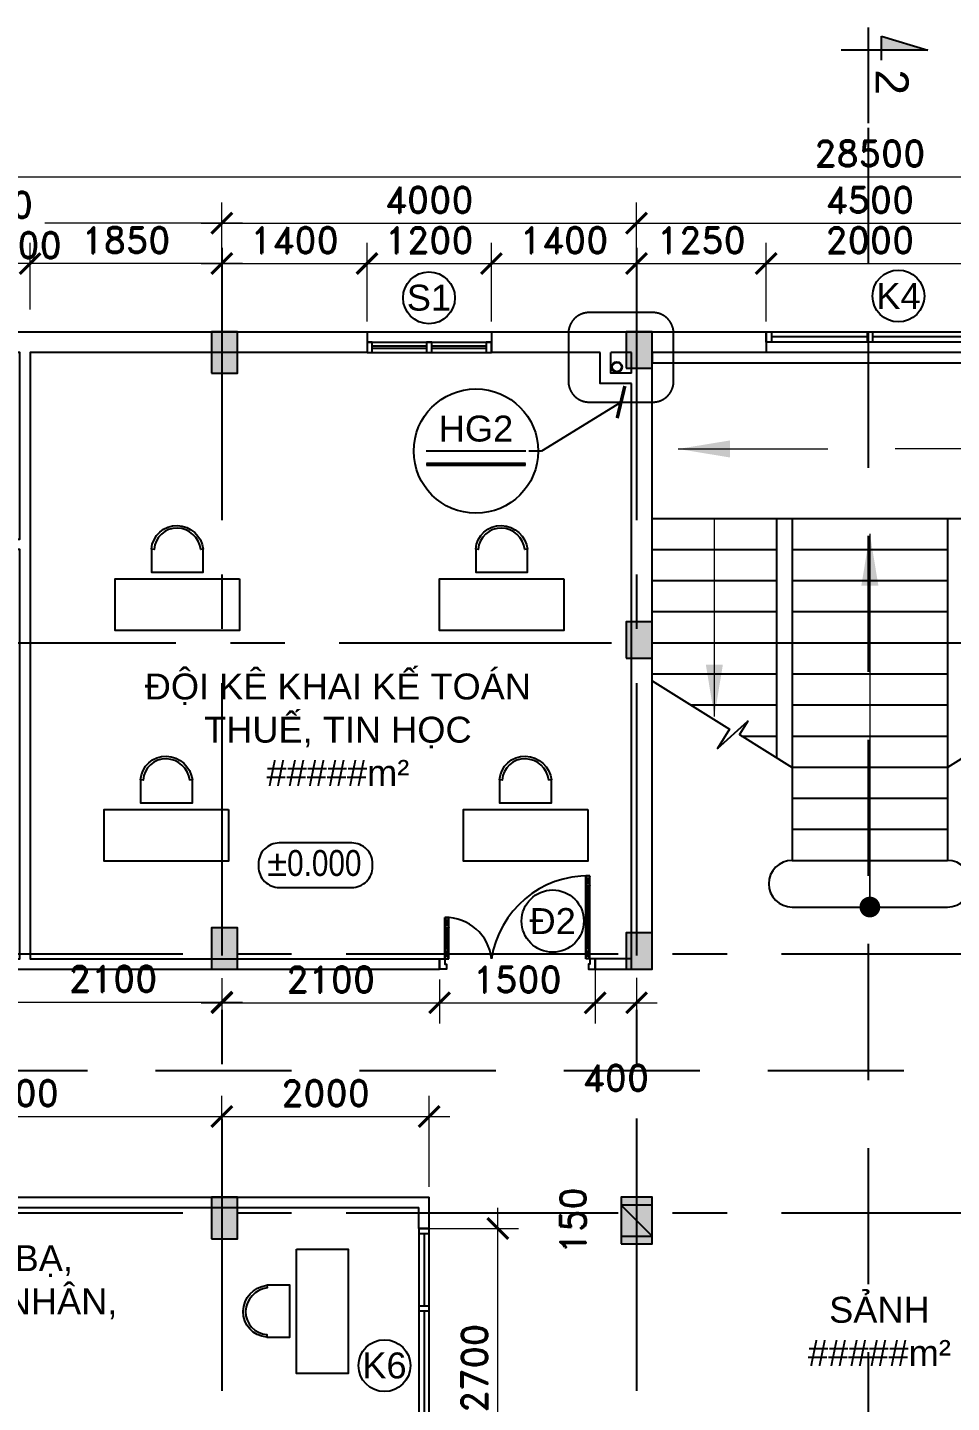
# Model space of a CAD drawing. Header units: inches. Extents: x 452443 to 881249, y 975131 to 1198310.
# Drawn here: x 566677 to 575590, y 1087607 to 1100872 of the extents above; entities that cross this region are included whole.
import ezdxf
from ezdxf.enums import TextEntityAlignment as Align

# ---------------------------------------------------------------- set-up
doc = ezdxf.new("R2010")
doc.units = ezdxf.units.IN
doc.header["$LTSCALE"] = 3.5
doc.header["$MEASUREMENT"] = 0
doc.linetypes.add('CENTER', pattern=[2, 1.25, -0.25, 0.25, -0.25])
doc.linetypes.add('HIDDEN', pattern=[0.375, 0.25, -0.125])
for name, color, linetype in [('cot', 1, 'Continuous'), ('CUA', 4, 'Continuous'), ('DOOR-84', 84, 'Continuous'), ('hatch', 4, 'Continuous'), ('hatch vl', 4, 'Continuous'), ('HATCH47', 47, 'Continuous'), ('kich thuoc', 3, 'Continuous'), ('Mui ten', 9, 'Continuous'), ('Net thay', 140, 'Continuous'), ('Netcat', 5, 'Continuous'), ('Netthay_126', 126, 'Continuous'), ('phong', 2, 'Continuous'), ('TEXT2', 7, 'Continuous'), ('thuocdo', 3, 'Continuous'), ('Truc', 252, 'Continuous')]:
    doc.layers.add(name, color=color, linetype=linetype)
doc.styles.add('chu 1', font='VHELVEN0.TTF')
doc.styles.add('CHUGHICHU', font='VTIMESN0.TTF')
doc.styles.add('romand', font='romand.shx')
doc.styles.add('THONG', font='VHELVCN0.TTF', dxfattribs={"height": 250})
doc.styles.add('VNI-HELVE', font='VHELVEN0.TTF')
doc.dimstyles.new('50', dxfattribs={"dimscale": 75, "dimtxt": 2.5, "dimasz": 30, "dimexe": 2, "dimexo": 0, "dimgap": 1, "dimtad": 1, "dimdec": 0, "dimdsep": 46, "dimtxsty": 'CHUGHICHU', "dimblk": 'ARCHTICK', "dimcen": 1.5, "dimdle": 2, "dimclrd": 256, "dimclre": 256, "dimclrt": 7, "dimadec": 0, "dimazin": 0, "dimtfac": 1, "dimtdec": 0, "dimtofl": 0, "dimtmove": 2, "dimatfit": 3, "dimldrblk": 'ARCHTICK', "dimfxl": 1, "dimtolj": 1, "dimtzin": 0, "dimlwd": -1, "dimlwe": -1, "dimarcsym": 0})
doc.dimstyles.new('TL100', dxfattribs={"dimscale": 100, "dimtxt": 2.5, "dimasz": 2, "dimexe": 2, "dimexo": 1, "dimgap": 1, "dimtad": 1, "dimdec": 0, "dimzin": 0, "dimdsep": 46, "dimtxsty": 'romand', "dimblk": 'ARCHTICK', "dimcen": 2, "dimdle": 2, "dimclrd": 256, "dimclre": 256, "dimclrt": 7, "dimadec": 0, "dimazin": 0, "dimtfac": 0.004, "dimtdec": 0, "dimtmove": 2, "dimatfit": 3, "dimfxl": 1, "dimtolj": 1, "dimtzin": 0, "dimlwd": 20, "dimlwe": 20, "dimarcsym": 1})

# ---------------------------------------------------------------- blocks, each defined once
blk = doc.blocks.new('CS-1200')
for p, q in [((0, 100), (1200, 100)), ((0, 0), (1200, 0)), ((575, 60), (50, 60)), ((575, 40), (50, 40)), ((1150, 60), (625, 60)), ((1150, 40), (625, 40))]:
    blk.add_line(p, q)
at = {"ltscale": 5}
for points in [[(0, 0), (50, 0), (50, 100), (0, 100)], [(575, 0), (625, 0), (625, 100), (575, 100)], [(1150, 0), (1200, 0), (1200, 100), (1150, 100)]]:
    blk.add_lwpolyline(points, close=True, dxfattribs=at)
blk = doc.blocks.new('banhoc')
blk.add_lwpolyline([(-600, -500), (-600, 0), (600, 0), (600, -500)], close=True)
blk.add_lwpolyline([(250, -786), (250, -564), (-250, -564), (-250, -786)])
blk.add_lwpolyline([(1, -989, 0.400527), (225, -784), (250, -786, -0.400825), (0, -1014, -0.365678), (-250, -786), (-225, -783, 0.365407)], format="xyb", close=True)
blk = doc.blocks.new('CUAD1500')
for p, q in [((1410, 100), (1410, 900)), ((1450, 900), (1410, 900)), ((1450, 900), (1410, 800)), ((1410, 900), (1450, 800)), ((1450, 800), (1410, 800)), ((1420, 200), (1420, 800)), ((1440, 200), (1440, 800)), ((1450, 100), (1450, 900)), ((50, 500), (90, 400)), ((90, 500), (50, 400)), ((50, 100), (50, 500)), ((50, 500), (90, 500)), ((50, 400), (90, 400)), ((60, 200), (60, 400)), ((80, 200), (80, 400)), ((90, 100), (90, 500)), ((50, 200), (90, 200)), ((50, 100), (90, 200)), ((90, 100), (50, 200)), ((1450, 200), (1410, 200)), ((1450, 100), (1410, 200)), ((1410, 100), (1450, 200)), ((50, 100), (90, 100)), ((1450, 100), (1410, 100))]:
    blk.add_line(p, q)
for points in [[(0, 100), (50, 100), (50, 50), (65, 50), (65, 0), (0, 0)], [(1500, 100), (1450, 100), (1450, 50), (1435, 50), (1435, 0), (1500, 0)]]:
    blk.add_lwpolyline(points, close=True)
at = {"layer": 'hatch'}
for centre, radius, start, end in [((1430, -40), 940, 88.7553, 171.4465), ((57, 55), 445, 5.8369, 90.896)]:
    blk.add_arc(centre, radius, start, end, dxfattribs=at)
blk = doc.blocks.new('dc')
at = {"layer": 'Netcat'}
blk.add_hatch(color=256, dxfattribs=at).paths.add_polyline_path([(828, 672), (828, 147), (989, 147)])
for p, q in [((828, 672), (828, -310)), ((989, 147), (828, 672)), ((0, 0), (1087, 0)), ((717, 147), (989, 147))]:
    blk.add_line(p, q, dxfattribs=at)
at = {"style": 'VNI-HELVE', "flags": 4}
blk.add_attdef('E', text='', height=375, dxfattribs=at).set_placement((482, 272), align=Align.MIDDLE_CENTER)
blk = doc.blocks.new('_ArchTick')
at = {"color": 0, "linetype": 'ByBlock', "const_width": 0.15}
blk.add_lwpolyline([(-0.5, -0.5), (0.5, 0.5)], dxfattribs=at)
blk = doc.blocks.new('*D1838')
at = {"layer": 'DEFPOINTS', "color": 0}
for p in [(568552, 1098984), (564552, 1098050), (568552, 1098050)]:
    blk.add_point(p, dxfattribs=at)
at = {"layer": 'thuocdo', "lineweight": 20}
for p, q in [((564552, 1098150), (564552, 1099184)), ((568552, 1098150), (568552, 1099184)), ((564352, 1098984), (565762, 1098984)), ((568752, 1098984), (566843, 1098984))]:
    blk.add_line(p, q, dxfattribs=at)
at = {"layer": 'thuocdo', "lineweight": 20, "xscale": 200, "yscale": 200, "zscale": 200, "rotation": 180}
blk.add_blockref('_ArchTick', (564552, 1098984), dxfattribs=at)
at = {"layer": 'thuocdo', "lineweight": 20, "xscale": 200, "yscale": 200, "zscale": 200}
blk.add_blockref('_ArchTick', (568552, 1098984), dxfattribs=at)
at = {"layer": 'thuocdo', "color": 7, "insert": (566302, 1099162), "char_height": 250, "attachment_point": 5, "style": 'romand'}
blk.add_mtext('\\A1;4000', dxfattribs=at)
blk = doc.blocks.new('*D1839')
at = {"layer": 'DEFPOINTS', "color": 0}
for p in [(572552, 1098984), (568552, 1097845), (572552, 1097845)]:
    blk.add_point(p, dxfattribs=at)
at = {"layer": 'thuocdo', "lineweight": 20}
for p, q in [((568552, 1097945), (568552, 1099184)), ((572552, 1097945), (572552, 1099184)), ((568352, 1098984), (572752, 1098984))]:
    blk.add_line(p, q, dxfattribs=at)
at = {"layer": 'thuocdo', "lineweight": 20, "xscale": 200, "yscale": 200, "zscale": 200, "rotation": 180}
blk.add_blockref('_ArchTick', (568552, 1098984), dxfattribs=at)
at = {"layer": 'thuocdo', "lineweight": 20, "xscale": 200, "yscale": 200, "zscale": 200}
blk.add_blockref('_ArchTick', (572552, 1098984), dxfattribs=at)
at = {"layer": 'thuocdo', "color": 7, "insert": (570552, 1099209), "char_height": 250, "attachment_point": 5, "style": 'romand'}
blk.add_mtext('\\A1;4000', dxfattribs=at)
blk = doc.blocks.new('*D1840')
at = {"layer": 'DEFPOINTS', "color": 0}
for p in [(577052, 1098984), (572552, 1097845), (577052, 1097845)]:
    blk.add_point(p, dxfattribs=at)
at = {"layer": 'thuocdo', "lineweight": 20}
for p, q in [((572552, 1097945), (572552, 1099184)), ((577052, 1097945), (577052, 1099184)), ((572352, 1098984), (577252, 1098984))]:
    blk.add_line(p, q, dxfattribs=at)
at = {"layer": 'thuocdo', "lineweight": 20, "xscale": 200, "yscale": 200, "zscale": 200, "rotation": 180}
blk.add_blockref('_ArchTick', (572552, 1098984), dxfattribs=at)
at = {"layer": 'thuocdo', "lineweight": 20, "xscale": 200, "yscale": 200, "zscale": 200}
blk.add_blockref('_ArchTick', (577052, 1098984), dxfattribs=at)
at = {"layer": 'thuocdo', "color": 7, "insert": (574802, 1099209), "char_height": 250, "attachment_point": 5, "style": 'romand'}
blk.add_mtext('\\A1;4500', dxfattribs=at)
blk = doc.blocks.new('*D1844')
at = {"layer": 'DEFPOINTS', "color": 0}
for p in [(589052, 1099432), (560552, 1098284), (589052, 1098284)]:
    blk.add_point(p, dxfattribs=at)
at = {"layer": 'thuocdo', "lineweight": 20}
for p, q in [((560552, 1098384), (560552, 1099632)), ((589052, 1098384), (589052, 1099632)), ((560352, 1099432), (589252, 1099432))]:
    blk.add_line(p, q, dxfattribs=at)
at = {"layer": 'thuocdo', "lineweight": 20, "xscale": 200, "yscale": 200, "zscale": 200, "rotation": 180}
blk.add_blockref('_ArchTick', (560552, 1099432), dxfattribs=at)
at = {"layer": 'thuocdo', "lineweight": 20, "xscale": 200, "yscale": 200, "zscale": 200}
blk.add_blockref('_ArchTick', (589052, 1099432), dxfattribs=at)
at = {"layer": 'thuocdo', "color": 7, "insert": (574802, 1099657), "char_height": 250, "attachment_point": 5, "style": 'romand'}
blk.add_mtext('\\A1;28500', dxfattribs=at)
blk = doc.blocks.new('*D1949')
at = {"layer": 'DEFPOINTS', "color": 0}
for p in [(569952, 1098595), (568552, 1098007), (569952, 1097936)]:
    blk.add_point(p, dxfattribs=at)
at = {"layer": 'thuocdo', "lineweight": 20}
for p, q in [((568552, 1098107), (568552, 1098795)), ((569952, 1098036), (569952, 1098795)), ((568352, 1098595), (570152, 1098595))]:
    blk.add_line(p, q, dxfattribs=at)
at = {"layer": 'thuocdo', "lineweight": 20, "xscale": 200, "yscale": 200, "zscale": 200, "rotation": 180}
blk.add_blockref('_ArchTick', (568552, 1098595), dxfattribs=at)
at = {"layer": 'thuocdo', "lineweight": 20, "xscale": 200, "yscale": 200, "zscale": 200}
blk.add_blockref('_ArchTick', (569952, 1098595), dxfattribs=at)
at = {"layer": 'thuocdo', "color": 7, "insert": (569252, 1098820), "char_height": 250, "attachment_point": 5, "style": 'romand'}
blk.add_mtext('\\A1;1400', dxfattribs=at)
blk = doc.blocks.new('*D1950')
at = {"layer": 'DEFPOINTS', "color": 0}
for p in [(571152, 1098595), (569952, 1097936), (571152, 1097936)]:
    blk.add_point(p, dxfattribs=at)
at = {"layer": 'thuocdo', "lineweight": 20}
for p, q in [((569952, 1098036), (569952, 1098795)), ((571152, 1098036), (571152, 1098795)), ((569752, 1098595), (571352, 1098595))]:
    blk.add_line(p, q, dxfattribs=at)
at = {"layer": 'thuocdo', "lineweight": 20, "xscale": 200, "yscale": 200, "zscale": 200, "rotation": 180}
blk.add_blockref('_ArchTick', (569952, 1098595), dxfattribs=at)
at = {"layer": 'thuocdo', "lineweight": 20, "xscale": 200, "yscale": 200, "zscale": 200}
blk.add_blockref('_ArchTick', (571152, 1098595), dxfattribs=at)
at = {"layer": 'thuocdo', "color": 7, "insert": (570552, 1098820), "char_height": 250, "attachment_point": 5, "style": 'romand'}
blk.add_mtext('\\A1;1200', dxfattribs=at)
blk = doc.blocks.new('*D1951')
at = {"layer": 'DEFPOINTS', "color": 0}
for p in [(572552, 1098595), (572552, 1098000), (571152, 1097936)]:
    blk.add_point(p, dxfattribs=at)
at = {"layer": 'thuocdo', "lineweight": 20}
for p, q in [((571152, 1098036), (571152, 1098795)), ((572552, 1098100), (572552, 1098795)), ((570952, 1098595), (572752, 1098595))]:
    blk.add_line(p, q, dxfattribs=at)
at = {"layer": 'thuocdo', "lineweight": 20, "xscale": 200, "yscale": 200, "zscale": 200, "rotation": 180}
blk.add_blockref('_ArchTick', (571152, 1098595), dxfattribs=at)
at = {"layer": 'thuocdo', "lineweight": 20, "xscale": 200, "yscale": 200, "zscale": 200}
blk.add_blockref('_ArchTick', (572552, 1098595), dxfattribs=at)
at = {"layer": 'thuocdo', "color": 7, "insert": (571852, 1098820), "char_height": 250, "attachment_point": 5, "style": 'romand'}
blk.add_mtext('\\A1;1400', dxfattribs=at)
blk = doc.blocks.new('*D1952')
at = {"layer": 'DEFPOINTS', "color": 0}
for p in [(573802, 1098595), (572552, 1098000), (573802, 1097936)]:
    blk.add_point(p, dxfattribs=at)
at = {"layer": 'thuocdo', "lineweight": 20}
for p, q in [((572552, 1098100), (572552, 1098795)), ((573802, 1098036), (573802, 1098795)), ((572352, 1098595), (574002, 1098595))]:
    blk.add_line(p, q, dxfattribs=at)
at = {"layer": 'thuocdo', "lineweight": 20, "xscale": 200, "yscale": 200, "zscale": 200, "rotation": 180}
blk.add_blockref('_ArchTick', (572552, 1098595), dxfattribs=at)
at = {"layer": 'thuocdo', "lineweight": 20, "xscale": 200, "yscale": 200, "zscale": 200}
blk.add_blockref('_ArchTick', (573802, 1098595), dxfattribs=at)
at = {"layer": 'thuocdo', "color": 7, "insert": (573177, 1098820), "char_height": 250, "attachment_point": 5, "style": 'romand'}
blk.add_mtext('\\A1;1250', dxfattribs=at)
blk = doc.blocks.new('*D1953')
at = {"layer": 'DEFPOINTS', "color": 0}
for p in [(575802, 1098595), (573802, 1097936), (575802, 1097936)]:
    blk.add_point(p, dxfattribs=at)
at = {"layer": 'thuocdo', "lineweight": 20}
for p, q in [((573802, 1098036), (573802, 1098795)), ((575802, 1098036), (575802, 1098795)), ((573602, 1098595), (576002, 1098595))]:
    blk.add_line(p, q, dxfattribs=at)
at = {"layer": 'thuocdo', "lineweight": 20, "xscale": 200, "yscale": 200, "zscale": 200, "rotation": 180}
blk.add_blockref('_ArchTick', (573802, 1098595), dxfattribs=at)
at = {"layer": 'thuocdo', "lineweight": 20, "xscale": 200, "yscale": 200, "zscale": 200}
blk.add_blockref('_ArchTick', (575802, 1098595), dxfattribs=at)
at = {"layer": 'thuocdo', "color": 7, "insert": (574802, 1098820), "char_height": 250, "attachment_point": 5, "style": 'romand'}
blk.add_mtext('\\A1;2000', dxfattribs=at)
blk = doc.blocks.new('*D1979')
at = {"layer": 'DEFPOINTS', "color": 0}
for p in [(568552, 1091799), (570652, 1091786), (570652, 1091463)]:
    blk.add_point(p, dxfattribs=at)
at = {"layer": 'thuocdo', "lineweight": 20}
for p, q in [((568552, 1091699), (568552, 1091263)), ((570652, 1091686), (570652, 1091263)), ((568352, 1091463), (570852, 1091463))]:
    blk.add_line(p, q, dxfattribs=at)
at = {"layer": 'thuocdo', "lineweight": 20, "xscale": 200, "yscale": 200, "zscale": 200, "rotation": 180}
blk.add_blockref('_ArchTick', (568552, 1091463), dxfattribs=at)
at = {"layer": 'thuocdo', "lineweight": 20, "xscale": 200, "yscale": 200, "zscale": 200}
blk.add_blockref('_ArchTick', (570652, 1091463), dxfattribs=at)
at = {"layer": 'thuocdo', "color": 7, "insert": (569602, 1091688), "char_height": 250, "attachment_point": 5, "style": 'romand'}
blk.add_mtext('\\A1;2100', dxfattribs=at)
blk = doc.blocks.new('*D1980')
at = {"layer": 'DEFPOINTS', "color": 0}
for p in [(572152, 1091922), (570652, 1091786), (572152, 1091463)]:
    blk.add_point(p, dxfattribs=at)
at = {"layer": 'thuocdo', "lineweight": 20}
for p, q in [((572152, 1091822), (572152, 1091263)), ((570652, 1091686), (570652, 1091263)), ((570452, 1091463), (572352, 1091463))]:
    blk.add_line(p, q, dxfattribs=at)
at = {"layer": 'thuocdo', "lineweight": 20, "xscale": 200, "yscale": 200, "zscale": 200, "rotation": 180}
blk.add_blockref('_ArchTick', (570652, 1091463), dxfattribs=at)
at = {"layer": 'thuocdo', "lineweight": 20, "xscale": 200, "yscale": 200, "zscale": 200}
blk.add_blockref('_ArchTick', (572152, 1091463), dxfattribs=at)
at = {"layer": 'thuocdo', "color": 7, "insert": (571402, 1091688), "char_height": 250, "attachment_point": 5, "style": 'romand'}
blk.add_mtext('\\A1;1500', dxfattribs=at)
blk = doc.blocks.new('*D1981')
at = {"layer": 'DEFPOINTS', "color": 0}
for p in [(572152, 1091922), (572552, 1091805), (572552, 1091463)]:
    blk.add_point(p, dxfattribs=at)
at = {"layer": 'thuocdo', "lineweight": 20}
for p, q in [((572152, 1091822), (572152, 1091263)), ((572552, 1091705), (572552, 1091263)), ((571952, 1091463), (572752, 1091463))]:
    blk.add_line(p, q, dxfattribs=at)
at = {"layer": 'thuocdo', "lineweight": 20, "xscale": 200, "yscale": 200, "zscale": 200, "rotation": 180}
blk.add_blockref('_ArchTick', (572152, 1091463), dxfattribs=at)
at = {"layer": 'thuocdo', "lineweight": 20, "xscale": 200, "yscale": 200, "zscale": 200}
blk.add_blockref('_ArchTick', (572552, 1091463), dxfattribs=at)
at = {"layer": 'thuocdo', "color": 7, "insert": (572352, 1090738), "char_height": 250, "attachment_point": 5, "style": 'romand'}
blk.add_mtext('\\A1;400', dxfattribs=at)
blk = doc.blocks.new('*D2203')
at = {"layer": 'DEFPOINTS', "color": 0}
for p in [(566452, 1091786), (568552, 1091693), (568552, 1091470)]:
    blk.add_point(p, dxfattribs=at)
at = {"layer": 'thuocdo', "linetype": 'Continuous', "lineweight": 20}
for p, q in [((566452, 1091686), (566452, 1091270)), ((568552, 1091593), (568552, 1091270)), ((566252, 1091470), (568752, 1091470))]:
    blk.add_line(p, q, dxfattribs=at)
at = {"layer": 'thuocdo', "lineweight": 20, "xscale": 200, "yscale": 200, "zscale": 200, "rotation": 180}
blk.add_blockref('_ArchTick', (566452, 1091470), dxfattribs=at)
at = {"layer": 'thuocdo', "lineweight": 20, "xscale": 200, "yscale": 200, "zscale": 200}
blk.add_blockref('_ArchTick', (568552, 1091470), dxfattribs=at)
at = {"layer": 'thuocdo', "color": 7, "insert": (567502, 1091695), "char_height": 250, "attachment_point": 5, "style": 'romand'}
blk.add_mtext('\\A1;2100', dxfattribs=at)
blk = doc.blocks.new('*D2401')
at = {"layer": 'DEFPOINTS', "color": 0}
for p in [(566702, 1098595), (566702, 1098050), (568552, 1098050)]:
    blk.add_point(p, dxfattribs=at)
at = {"layer": 'thuocdo', "lineweight": 20}
for p, q in [((566702, 1098150), (566702, 1098795)), ((568552, 1098150), (568552, 1098795)), ((568752, 1098595), (566502, 1098595))]:
    blk.add_line(p, q, dxfattribs=at)
at = {"layer": 'thuocdo', "lineweight": 20, "xscale": 200, "yscale": 200, "zscale": 200, "rotation": 180}
blk.add_blockref('_ArchTick', (566702, 1098595), dxfattribs=at)
at = {"layer": 'thuocdo', "lineweight": 20, "xscale": 200, "yscale": 200, "zscale": 200}
blk.add_blockref('_ArchTick', (568552, 1098595), dxfattribs=at)
at = {"layer": 'thuocdo', "color": 7, "insert": (567627, 1098820), "char_height": 250, "attachment_point": 5, "style": 'romand'}
blk.add_mtext('\\A1;1850', dxfattribs=at)
blk = doc.blocks.new('*D2428')
at = {"layer": 'DEFPOINTS', "color": 0}
for p in [(570452, 1089286), (571214, 1089286), (570452, 1086586)]:
    blk.add_point(p, dxfattribs=at)
at = {"layer": 'thuocdo', "linetype": 'Continuous', "lineweight": 20}
for p, q in [((571214, 1086386), (571214, 1089486)), ((570552, 1089286), (571414, 1089286)), ((570552, 1086586), (571414, 1086586))]:
    blk.add_line(p, q, dxfattribs=at)
at = {"layer": 'thuocdo', "lineweight": 20, "xscale": 200, "yscale": 200, "zscale": 200}
for p, rotation in [((571214, 1089286), 90), ((571214, 1086586), 270)]:
    blk.add_blockref('_ArchTick', p, dxfattribs=dict(at, rotation=rotation))
at = {"layer": 'thuocdo', "color": 7, "insert": (570989, 1087936), "char_height": 250, "attachment_point": 5, "rotation": 90, "style": 'romand'}
blk.add_mtext('\\A1;2700', dxfattribs=at)
blk = doc.blocks.new('*D2429')
at = {"layer": 'DEFPOINTS', "color": 0}
for p in [(570452, 1089436), (571214, 1089436), (570452, 1089286)]:
    blk.add_point(p, dxfattribs=at)
at = {"layer": 'thuocdo', "linetype": 'Continuous', "lineweight": 20}
for p, q in [((570552, 1089436), (571414, 1089436)), ((571214, 1089286), (571214, 1089436)), ((570552, 1089286), (571414, 1089286))]:
    blk.add_line(p, q, dxfattribs=at)
at = {"layer": 'thuocdo', "color": 7, "insert": (571939, 1089361), "char_height": 250, "attachment_point": 5, "rotation": 90, "style": 'romand'}
blk.add_mtext('\\A1;150', dxfattribs=at)
blk = doc.blocks.new('*D2552')
at = {"layer": 'DEFPOINTS', "color": 0}
for p in [(568552, 1090366), (564552, 1089649), (568552, 1089586)]:
    blk.add_point(p, dxfattribs=at)
at = {"layer": 'thuocdo', "linetype": 'Continuous', "lineweight": 20}
for p, q in [((564552, 1089749), (564552, 1090566)), ((568552, 1089686), (568552, 1090566)), ((564352, 1090366), (568752, 1090366))]:
    blk.add_line(p, q, dxfattribs=at)
at = {"layer": 'thuocdo', "lineweight": 20, "xscale": 200, "yscale": 200, "zscale": 200, "rotation": 180}
blk.add_blockref('_ArchTick', (564552, 1090366), dxfattribs=at)
at = {"layer": 'thuocdo', "lineweight": 20, "xscale": 200, "yscale": 200, "zscale": 200}
blk.add_blockref('_ArchTick', (568552, 1090366), dxfattribs=at)
at = {"layer": 'thuocdo', "color": 7, "insert": (566552, 1090591), "char_height": 250, "attachment_point": 5, "style": 'romand'}
blk.add_mtext('\\A1;4000', dxfattribs=at)
blk = doc.blocks.new('*D2553')
at = {"layer": 'DEFPOINTS', "color": 0}
for p in [(570552, 1090366), (568552, 1089586), (570552, 1089586)]:
    blk.add_point(p, dxfattribs=at)
at = {"layer": 'thuocdo', "linetype": 'Continuous', "lineweight": 20}
for p, q in [((568552, 1089686), (568552, 1090566)), ((570552, 1089686), (570552, 1090566)), ((568352, 1090366), (570752, 1090366))]:
    blk.add_line(p, q, dxfattribs=at)
at = {"layer": 'thuocdo', "lineweight": 20, "xscale": 200, "yscale": 200, "zscale": 200, "rotation": 180}
blk.add_blockref('_ArchTick', (568552, 1090366), dxfattribs=at)
at = {"layer": 'thuocdo', "lineweight": 20, "xscale": 200, "yscale": 200, "zscale": 200}
blk.add_blockref('_ArchTick', (570552, 1090366), dxfattribs=at)
at = {"layer": 'thuocdo', "color": 7, "insert": (569552, 1090591), "char_height": 250, "attachment_point": 5, "style": 'romand'}
blk.add_mtext('\\A1;2000', dxfattribs=at)
blk = doc.blocks.new('*D2567')
at = {"layer": 'DEFPOINTS', "color": 0}
for p in [(566402, 1098595), (566402, 1098050), (566702, 1098050)]:
    blk.add_point(p, dxfattribs=at)
at = {"layer": 'thuocdo', "linetype": 'Continuous', "lineweight": 20}
for p, q in [((566402, 1098150), (566402, 1098795)), ((566702, 1098150), (566702, 1098795))]:
    blk.add_line(p, q, dxfattribs=at)
at = {"layer": 'thuocdo', "lineweight": 20}
blk.add_line((566902, 1098595), (566202, 1098595), dxfattribs=at)
at = {"layer": 'thuocdo', "lineweight": 20, "xscale": 200, "yscale": 200, "zscale": 200, "rotation": 180}
blk.add_blockref('_ArchTick', (566402, 1098595), dxfattribs=at)
at = {"layer": 'thuocdo', "lineweight": 20, "xscale": 200, "yscale": 200, "zscale": 200}
blk.add_blockref('_ArchTick', (566702, 1098595), dxfattribs=at)
at = {"layer": 'thuocdo', "color": 7, "insert": (566687, 1098772), "char_height": 250, "attachment_point": 5, "style": 'romand'}
blk.add_mtext('\\A1;300', dxfattribs=at)
blk = doc.blocks.new('CAODO2')
at = {"layer": 'Net thay', "ltscale": 3}
blk.add_lwpolyline([(0, 0), (701, 0, 0.414214), (901, 200), (901, 229, 0.414214), (701, 429), (0, 429, 0.414214), (-200, 229), (-200, 200, 0.414214)], format="xyb", close=True, dxfattribs=at)
at = {"style": 'THONG', "flags": 4}
blk.add_attdef('%%P0.000', (-115, 111, 803), '', height=250, dxfattribs=at)

msp = doc.modelspace()

# ---------------------------------------------------------------- hatches: boundary and pattern name
at = {"layer": 'cot'}
for points in [[(568452.3, 1097536.5), (568702.3, 1097536.5), (568702.3, 1097936.5), (568452.3, 1097936.5)], [(572452.3, 1097586.5), (572702.3, 1097586.5), (572702.3, 1097936.5), (572452.3, 1097936.5)], [(572452.3, 1094786.5), (572702.3, 1094786.5), (572702.3, 1095136.5), (572452.3, 1095136.5)], [(568452.3, 1091786.5), (568702.3, 1091786.5), (568702.3, 1092186.5), (568452.3, 1092186.5)], [(572452.3, 1091786.5), (572702.3, 1091786.5), (572702.3, 1092136.5), (572452.3, 1092136.5)], [(568452.3, 1089186.5), (568702.3, 1089186.5), (568702.3, 1089586.5), (568452.3, 1089586.5)], [(568452.3, 1089186.5), (568702.3, 1089186.5), (568702.3, 1089586.5), (568452.3, 1089586.5)], [(572402.3, 1089136.5), (572702.3, 1089136.5), (572702.3, 1089586.5), (572402.3, 1089586.5)]]:
    msp.add_hatch(color=256, dxfattribs=at).paths.add_polyline_path(points)
h = msp.add_hatch(color=256, dxfattribs=at)
h.dxf.hatch_style = 1
h.paths.add_polyline_path([(572702.3, 1089211.5), (572702.3, 1089511.5), (572402.3, 1089511.5), (572402.3, 1089211.5)])
h = msp.add_hatch(color=256, dxfattribs=at)
h.dxf.hatch_style = 1
h.paths.add_polyline_path([(572702.3, 1089211.5), (572702.3, 1089511.5), (572402.3, 1089511.5), (572402.3, 1089211.5)])

# ---------------------------------------------------------------- linework, layer by layer
at = {"linetype": 'HIDDEN', "ltscale": 700}
msp.add_lwpolyline([(572094.5, 1097257.9), (572709.5, 1097257.9, 0.4142136), (572909.5, 1097457.9), (572909.5, 1097921.7, 0.4142136), (572709.5, 1098121.7), (572094.5, 1098121.7, 0.4142136), (571894.5, 1097921.7), (571894.5, 1097457.9, 0.4142136)], format="xyb", close=True, dxfattribs=at)
msp.add_circle((571003.1, 1096785.5), 600)
at = {"layer": 'cot'}
for points in [[(568452.3, 1097536.5), (568702.3, 1097536.5), (568702.3, 1097936.5), (568452.3, 1097936.5)], [(572452.3, 1097586.5), (572702.3, 1097586.5), (572702.3, 1097936.5), (572452.3, 1097936.5)], [(572452.3, 1094786.5), (572702.3, 1094786.5), (572702.3, 1095136.5), (572452.3, 1095136.5)], [(568452.3, 1091786.5), (568702.3, 1091786.5), (568702.3, 1092186.5), (568452.3, 1092186.5)], [(572452.3, 1091786.5), (572702.3, 1091786.5), (572702.3, 1092136.5), (572452.3, 1092136.5)], [(568452.3, 1089186.5), (568702.3, 1089186.5), (568702.3, 1089586.5), (568452.3, 1089586.5)], [(568452.3, 1089186.5), (568702.3, 1089186.5), (568702.3, 1089586.5), (568452.3, 1089586.5)], [(572402.3, 1089136.5), (572702.3, 1089136.5), (572702.3, 1089586.5), (572402.3, 1089586.5)], [(572402.3, 1089211.5), (572702.3, 1089211.5), (572702.3, 1089511.5), (572402.3, 1089511.5)], [(572402.3, 1089211.5), (572702.3, 1089211.5), (572702.3, 1089511.5), (572402.3, 1089511.5)]]:
    msp.add_lwpolyline(points, close=True, dxfattribs=at)
msp.add_lwpolyline([(572402.3, 1089511.5), (572702.3, 1089211.5)], dxfattribs=at)
msp.add_lwpolyline([(572402.3, 1089511.5), (572702.3, 1089211.5)], dxfattribs=at)
at = {"layer": 'DOOR-84'}
for p, q in [((570552.3, 1088536.5), (570452.3, 1088536.5)), ((570552.3, 1088486.5), (570452.3, 1088486.5))]:
    msp.add_line(p, q, dxfattribs=at)
for points in [[(573802.3, 1097936.5), (575802.3, 1097936.5), (575802.3, 1097836.5), (573802.3, 1097836.5)], [(570452.3, 1086586.5), (570552.3, 1086586.5), (570552.3, 1089286.5), (570452.3, 1089286.5)]]:
    msp.add_lwpolyline(points, close=True, dxfattribs=at)
for points in [[(573852.3, 1097936.5), (573852.3, 1097836.5)], [(574777.3, 1097886.5), (573852.3, 1097886.5)], [(574777.3, 1097936.5), (574777.3, 1097836.5)], [(574827.3, 1097936.5), (574827.3, 1097836.5)], [(575752.3, 1097886.5), (574827.3, 1097886.5)], [(570452.3, 1089286.5), (570552.3, 1089286.5)], [(570452.3, 1089236.5), (570552.3, 1089236.5)], [(570502.3, 1089236.5), (570502.3, 1088536.5)], [(570502.3, 1088486.5), (570502.3, 1087386.5)]]:
    msp.add_lwpolyline(points, dxfattribs=at)
at = {"layer": 'hatch vl'}
for centre, radius in [((570549.5, 1098263.7), 250), ((575077.9, 1098281.1), 250), ((571742.9, 1092251.2), 300), ((570120.3, 1087962.5), 250)]:
    msp.add_circle(centre, radius, dxfattribs=at)
at = {"layer": 'HATCH47', "linetype": 'HIDDEN', "ltscale": 1500}
for points in [[(574790.1, 1078905.2), (574790.1, 1099947.9)], [(592849.5, 1090806), (556737.9, 1090806)]]:
    msp.add_lwpolyline(points, dxfattribs=at)
at = {"layer": 'kich thuoc', "const_width": 40}
msp.add_lwpolyline([(570523.1, 1096657.2), (571483.2, 1096657.2)], dxfattribs=at)
at = {"layer": 'Mui ten'}
for p, q in [((571483.2, 1096785.5), (570523.1, 1096785.5)), ((571483.2, 1096657.2), (570523.1, 1096657.2))]:
    msp.add_line(p, q, dxfattribs=at)
at = {"layer": 'Net thay'}
for points in [[(572702.3, 1096136.5), (576902.3, 1096136.5)], [(573902.3, 1096136.5), (573902.3, 1093826.3)], [(574052.3, 1096136.5), (574052.3, 1092836.5)], [(575552.3, 1096136.5), (575552.3, 1092836.5)], [(572702.3, 1095836.5), (573902.3, 1095836.5)], [(574052.3, 1095836.5), (575552.3, 1095836.5)], [(572702.3, 1095536.5), (573902.3, 1095536.5)], [(574052.3, 1095536.5), (575552.3, 1095536.5)], [(572702.3, 1095236.5), (573902.3, 1095236.5)], [(574052.3, 1095236.5), (575552.3, 1095236.5)], [(572702.3, 1094936.5), (573902.3, 1094936.5)], [(574052.3, 1094936.5), (575552.3, 1094936.5)], [(572702.3, 1094636.5), (573902.3, 1094636.5)], [(574052.3, 1094636.5), (575552.3, 1094636.5)], [(572702.3, 1094568.4), (573448.5, 1094102.5), (573333, 1093917.5), (573624.8, 1094178.3), (573544.5, 1094049.7), (574052.3, 1093732.6)], [(576902.3, 1094568.4), (576156.1, 1094102.5), (576271.6, 1093917.5), (575979.9, 1094178.3), (576060.2, 1094049.7), (575552.3, 1093732.6)], [(573073.8, 1094336.5), (573902.3, 1094336.5)], [(574052.3, 1094336.5), (575552.3, 1094336.5)], [(573565.6, 1094036.5), (573902.3, 1094036.5)], [(574052.3, 1094036.5), (575552.3, 1094036.5)], [(574052.3, 1093736.5), (575552.3, 1093736.5)], [(574052.3, 1093436.5), (575552.3, 1093436.5)], [(574052.3, 1093136.5), (575552.3, 1093136.5)], [(574052.3, 1092836.5), (575552.3, 1092836.5)], [(574052.3, 1092836.5), (575552.3, 1092836.5)], [(574052.3, 1092836.5), (575552.3, 1092836.5)], [(574052.3, 1092386.5), (575552.3, 1092386.5)], [(574052.3, 1092386.5), (575552.3, 1092386.5)]]:
    msp.add_lwpolyline(points, dxfattribs=at)
for centre, start, end in [((574052.3, 1092611.5), 90, 270), ((575552.3, 1092611.5), 270, 90)]:
    msp.add_arc(centre, 225, start, end, dxfattribs=at)
at = {"layer": 'Netthay_126'}
msp.add_lwpolyline([(572702.3, 1097636.5), (576902.3, 1097636.5), (576902.3, 1097736.5), (572702.3, 1097736.5)], close=True, dxfattribs=at)
at = {"layer": 'phong'}
for p, q in [((569952.3, 1097736.5), (568402.3, 1097736.5)), ((572202.3, 1097736.5), (571152.3, 1097736.5)), ((572502.3, 1097736.5), (572302.3, 1097736.5)), ((573802.3, 1097736.5), (572702.3, 1097736.5)), ((572502.3, 1091786.5), (572502.3, 1097436.5)), ((572502.3, 1091886.5), (572152.3, 1091886.5)), ((572152.3, 1091886.5), (572152.3, 1091786.5)), ((570552.3, 1089286.5), (570552.3, 1089586.5)), ((570452.3, 1089286.5), (570452.3, 1089486.5)), ((570452.3, 1089286.5), (570552.3, 1089286.5))]:
    msp.add_line(p, q, dxfattribs=at)
for points in [[(566452.3, 1091886.5), (566602.3, 1091886.5), (566602.3, 1095836.5), (566452.3, 1095836.5), (566452.3, 1095936.5), (566602.3, 1095936.5), (566602.3, 1097736.5), (566402.3, 1097736.5), (566402.3, 1097936.5), (569952.3, 1097936.5), (569952.3, 1097736.5)], [(571152.3, 1097936.5), (573802.3, 1097936.5)], [(571152.3, 1097936.5), (571152.3, 1097736.5)], [(573802.3, 1097936.5), (573802.3, 1097736.5)], [(568402.3, 1097736.5), (566702.3, 1097736.5), (566702.3, 1091886.5), (570652.3, 1091886.5)], [(572152.3, 1091786.5), (572702.3, 1091786.5), (572702.3, 1097736.5)], [(572502.3, 1097436.5), (572202.3, 1097436.5), (572202.3, 1097736.5)], [(572502.3, 1097536.5), (572302.3, 1097536.5), (572302.3, 1097736.5)], [(572502.3, 1097536.5), (572502.3, 1097736.5)], [(566452.3, 1091886.5), (566452.3, 1091786.5), (570652.3, 1091786.5)], [(567402.3, 1091886.5), (570652.3, 1091886.5)], [(570652.3, 1091886.5), (570652.3, 1091786.5)], [(562952.3, 1089586.5), (570552.3, 1089586.5)], [(561052.3, 1089486.5), (570452.3, 1089486.5)]]:
    msp.add_lwpolyline(points, dxfattribs=at)
at = {"layer": 'thuocdo'}
for radius in [50, 45]:
    msp.add_circle((572362, 1097596.4), radius, dxfattribs=at)
at = {"layer": 'Truc', "linetype": 'CENTER', "ltscale": 600}
for points in [[(568552.3, 1098745.1), (568552.3, 1072230.8)], [(572552.3, 1098745.1), (572552.3, 1072354.5)], [(557150.1, 1097936.5), (592483.8, 1097936.5)], [(557084.6, 1094936.5), (592418.3, 1094936.5)], [(557150.1, 1091936.5), (592483.8, 1091936.5)], [(557150.1, 1089436.5), (592483.8, 1089436.5)]]:
    msp.add_lwpolyline(points, dxfattribs=at)

# ---------------------------------------------------------------- block references
for p, rotation in [((568123.2, 1095053.3), 180), ((571250.1, 1095053.3), 180), ((568017.4, 1092827.9), 180), ((571481.2, 1092827.9), 180), ((569770.4, 1088487.4), 270)]:
    msp.add_blockref('banhoc', p, dxfattribs=dict(rotation=rotation))
at = {"layer": 'CUA'}
msp.add_blockref('CS-1200', (569952.3, 1097736.5), dxfattribs=at)
at = {"layer": 'DOOR-84'}
msp.add_blockref('CUAD1500', (570652.3, 1091786.5), dxfattribs=at)
at = {"layer": 'phong'}
ref = msp.add_blockref('dc', (574790.1, 1099947.9), dxfattribs=dict(at, xscale=-0.8499999999767169, yscale=0.8499999999767169, zscale=0.8500000000058208, rotation=270))
ref.add_attrib('E', '2', dxfattribs={"layer": '0', "height": 318.8, "rotation": 270, "style": 'VNI-HELVE'}).set_placement((575016.2, 1100344), align=Align.MIDDLE_CENTER)
msp.add_blockref('CAODO2', (569104.9, 1092575.5), dxfattribs=at).add_auto_attribs({'%%P0.000': '%%P0.000'})

# ---------------------------------------------------------------- texts
at = {"char_height": 250, "attachment_point": 5, "style": 'chu 1'}
for s, insert, width in [('S1', (570549.5, 1098263.7), 407.041), ('K4', (575077.9, 1098281.1), 407.041), ('HG2 ', (571003.1, 1097000.8), 647.539), ('Ñ2', (571742.9, 1092251.2), 157.041), ('K6', (570120.3, 1087962.5), 407.041)]:
    msp.add_mtext(s, dxfattribs=dict(at, insert=insert, width=width))
at = {"layer": 'TEXT2', "char_height": 250, "attachment_point": 2, "style": 'VNI-HELVE'}
for s, width, insert in [('{\\C7;ÑOÄI KEÂ KHAI KEÁ TOAÙN \\PTHUEÁ, TIN HOÏC\\P#####m²}', 7505.035, (569670.8, 1094639.3)), ('{\\C7;ÑOÄI TRÖÔÙC BAÏ, \\PTHU NHAÄP CAÙ NHAÂN, \\P#####m²}', 7505.035, (565769.1, 1089123.8)), ('{\\C7;SAÛNH\\P#####m²}', 4203.104, (574894.5, 1088626.3))]:
    msp.add_mtext_dynamic_manual_height_columns(s, width=width, gutter_width=1000, heights=[0], dxfattribs=dict(at, insert=insert))

# ---------------------------------------------------------------- dimensions: what is measured, and where the dimension line sits
at = {"layer": 'thuocdo'}
for base, p1, p2, override, picture, middle in [((589052.3, 1099431.9), (560552.3, 1098284.5), (589052.3, 1098284.5), {"dimarcsym": 1}, '*D1844', (574802.3, 1099656.9)), ((572552.3, 1098984.5), (568552.3, 1097845.2), (572552.3, 1097845.2), {"dimarcsym": 1}, '*D1839', (570552.3, 1099209.5)), ((577052.3, 1098984.5), (572552.3, 1097845.2), (577052.3, 1097845.2), {"dimarcsym": 1}, '*D1840', (574802.3, 1099209.5)), ((566702.3, 1098594.8), (568552.3, 1098050), (566702.3, 1098050), {"dimarcsym": 1}, '*D2401', (567627.3, 1098819.8)), ((569952.3, 1098594.8), (568552.3, 1098006.5), (569952.3, 1097936.5), {"dimfxl": 10, "dimarcsym": 1}, '*D1949', (569252.3, 1098819.8)), ((571152.3, 1098594.8), (569952.3, 1097936.5), (571152.3, 1097936.5), {"dimfxl": 10, "dimarcsym": 1}, '*D1950', (570552.3, 1098819.8)), ((572552.3, 1098594.8), (571152.3, 1097936.5), (572552.3, 1098000.2), {"dimfxl": 10, "dimarcsym": 1}, '*D1951', (571852.3, 1098819.8)), ((573802.3, 1098594.8), (572552.3, 1098000.2), (573802.3, 1097936.5), {"dimfxl": 10, "dimarcsym": 1}, '*D1952', (573177.3, 1098819.8)), ((575802.3, 1098594.8), (573802.3, 1097936.5), (575802.3, 1097936.5), {"dimfxl": 10, "dimarcsym": 1}, '*D1953', (574802.3, 1098819.8)), ((570652.3, 1091463.1), (568552.3, 1091798.9), (570652.3, 1091786.5), {"dimfxl": 10, "dimarcsym": 1}, '*D1979', (569602.3, 1091688.1)), ((572152.3, 1091463.1), (570652.3, 1091786.5), (572152.3, 1091922.3), {"dimfxl": 10, "dimarcsym": 1}, '*D1980', (571402.3, 1091688.1)), ((572552.3, 1091463.1), (572152.3, 1091922.3), (572552.3, 1091805), {"dimfxl": 10, "dimarcsym": 1}, '*D1981', (572352.3, 1090738.1))]:
    dim = msp.add_linear_dim(base=base, p1=p1, p2=p2, dimstyle='TL100', override=override, dxfattribs=at)
    dim.commit()
    dim.dimension.update_dxf_attribs({"geometry": picture, "text_midpoint": middle})
for base, p1, p2, override, picture, middle in [((568552.3, 1098984.5), (564552.3, 1098050), (568552.3, 1098050), {"dimarcsym": 1}, '*D1838', (566302.3, 1099162.2)), ((566402.3, 1098594.8), (566702.3, 1098050), (566402.3, 1098050), {"dimfxl": 10}, '*D2567', (566687, 1098772.4))]:
    dim = msp.add_linear_dim(base=base, p1=p1, p2=p2, dimstyle='TL100', override=override, dxfattribs=at)
    dim.commit()
    dim.dimension.update_dxf_attribs({"geometry": picture, "text_midpoint": middle, "dimtype": 160})
for base, p1, p2, picture, middle in [((568552.3, 1091469.9), (566452.3, 1091786.5), (568552.3, 1091693.2), '*D2203', (567502.3, 1091694.9)), ((568552.3, 1090366), (564552.3, 1089649.3), (568552.3, 1089586.5), '*D2552', (566552.3, 1090591)), ((570552.3, 1090366), (568552.3, 1089586.5), (570552.3, 1089586.5), '*D2553', (569552.3, 1090591))]:
    dim = msp.add_linear_dim(base=base, p1=p1, p2=p2, dimstyle='TL100', dxfattribs=at)
    dim.commit()
    dim.dimension.update_dxf_attribs({"geometry": picture, "text_midpoint": middle})
for base, p1, p2, picture, middle in [((571214, 1089436.5), (570452.3, 1089286.5), (570452.3, 1089436.5), '*D2429', (571939, 1089361.5)), ((571214, 1089286.5), (570452.3, 1086586.5), (570452.3, 1089286.5), '*D2428', (570989, 1087936.5))]:
    dim = msp.add_linear_dim(base=base, p1=p1, p2=p2, angle=90, dimstyle='TL100', dxfattribs=at)
    dim.commit()
    dim.dimension.update_dxf_attribs({"geometry": picture, "text_midpoint": middle})

# ---------------------------------------------------------------- leaders
msp.add_leader([(572402, 1097257.9), (571634.5, 1096785.5), (571513.2, 1096785.5)], dimstyle='50', override={"dimasz": 3, "dimtad": 0})
at = {"layer": 'Net thay'}
for points, override in [([(572953, 1096805.8), (574395.3, 1096805.8)], {"dimasz": 5, "dimtad": 0, "dimarcsym": 1}), ([(576562.7, 1096805.8), (575047.8, 1096805.8)], {"dimasz": 5, "dimtad": 0, "dimarcsym": 1}), ([(573302.3, 1094225.8), (573302.3, 1096136.5)], {"dimasz": 5, "dimtad": 0, "dimarcsym": 1}), ([(574802.3, 1095986.5), (574802.3, 1092386.5)], {"dimasz": 5, "dimgap": 0.5, "dimtad": 0, "dimarcsym": 1}), ([(574802.3, 1092386.5), (574802.3, 1092836.5)], {"dimasz": 2, "dimgap": 0.5, "dimtad": 0, "dimldrblk": 'Dot', "dimarcsym": 1})]:
    msp.add_leader(points, dimstyle='TL100', override=override, dxfattribs=at)

doc.saveas('drawing.dxf')
